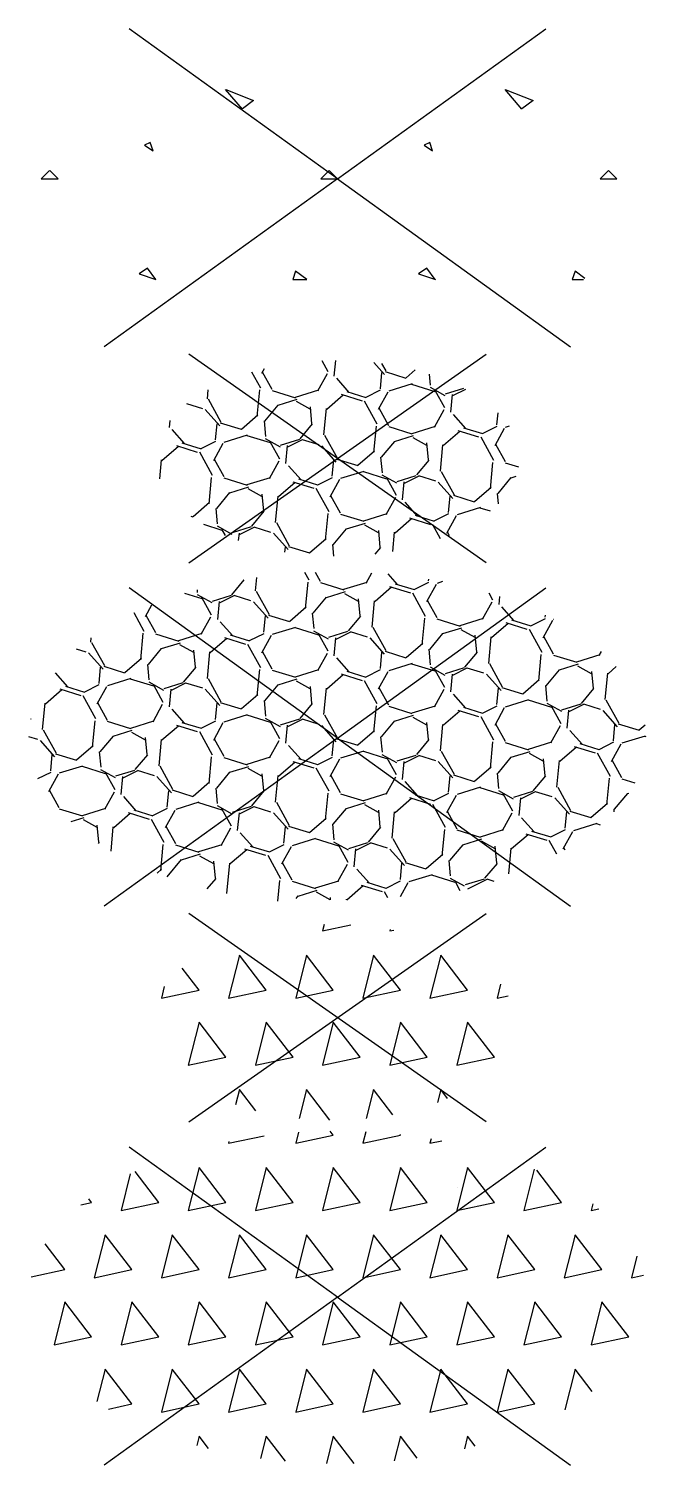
# Model space of a CAD drawing. Header units: metres. Extents: x -1099 to -1052, y 1073 to 2172.
# Drawn here: x -1065.82 to -1054.77, y 1665.29 to 1690.98 of the extents above; entities that cross this region are included whole.
import ezdxf
from ezdxf.enums import TextEntityAlignment as Align

# ---------------------------------------------------------------- set-up
doc = ezdxf.new("R2010")
doc.units = ezdxf.units.M
doc.styles.add('NLCS-ISO', font='NLCS-ISO.ttf')

# ---------------------------------------------------------------- blocks, each defined once
blk = doc.blocks.new('V-SVH-GRAVEL-SO')
for p, q in [((-1.949, 2.754), (-1.313, 2.89)), ((-0.698, 2.951), (-0.747, 2.754)), ((-0.747, 2.754), (-0.075, 2.898)), ((-0.075, 2.898), (-0.133, 2.974)), ((0.506, 2.962), (0.454, 2.754)), ((0.454, 2.754), (1.127, 2.898)), ((1.127, 2.898), (1.114, 2.914)), ((1.676, 2.835), (1.655, 2.754)), ((0, 0), (-3.728, 2.684)), ((-1.941, 2.785), (-1.949, 2.754)), ((0, 0), (3.728, 2.684)), ((1.655, 2.754), (1.87, 2.799)), ((-2.477, 2.321), (-2.669, 1.552)), ((-1.997, 1.696), (-2.477, 2.321)), ((-1.276, 2.321), (-1.468, 1.552)), ((-0.795, 1.696), (-1.276, 2.321)), ((-0.075, 2.321), (-0.267, 1.552)), ((0.406, 1.696), (-0.075, 2.321)), ((1.127, 2.321), (0.935, 1.552)), ((1.607, 1.696), (1.127, 2.321)), ((2.328, 2.321), (2.136, 1.552)), ((2.809, 1.696), (2.328, 2.321)), ((-3.707, 2.206), (-3.871, 1.552)), ((-3.198, 1.696), (-3.621, 2.247)), ((3.522, 2.292), (3.337, 1.552)), ((4.01, 1.696), (3.567, 2.272)), ((2.144, 1.971), (2.144, 1.971)), ((2.144, 1.971), (2.144, 1.971)), ((-4.591, 1.655), (-4.399, 1.696)), ((-4.399, 1.696), (-4.45, 1.763)), ((-3.871, 1.552), (-3.198, 1.696)), ((-2.669, 1.552), (-1.997, 1.696)), ((-1.468, 1.552), (-0.795, 1.696)), ((-0.267, 1.552), (0.406, 1.696)), ((0.935, 1.552), (1.607, 1.696)), ((2.136, 1.552), (2.809, 1.696)), ((3.337, 1.552), (4.01, 1.696)), ((4.569, 1.673), (4.538, 1.552)), ((4.538, 1.552), (4.679, 1.582)), ((-4.159, 1.12), (-4.351, 0.351)), ((-3.678, 0.495), (-4.159, 1.12)), ((-2.958, 1.12), (-3.15, 0.351)), ((-2.477, 0.495), (-2.958, 1.12)), ((-1.756, 1.12), (-1.949, 0.351)), ((-1.276, 0.495), (-1.756, 1.12)), ((-0.555, 1.12), (-0.747, 0.351)), ((-0.075, 0.495), (-0.555, 1.12)), ((0.646, 1.12), (0.454, 0.351)), ((1.127, 0.495), (0.646, 1.12)), ((1.847, 1.12), (1.655, 0.351)), ((2.328, 0.495), (1.847, 1.12)), ((3.049, 1.12), (2.857, 0.351)), ((3.529, 0.495), (3.049, 1.12)), ((4.25, 1.12), (4.058, 0.351)), ((4.731, 0.495), (4.25, 1.12)), ((-4.88, 0.495), (-5.233, 0.954)), ((5.355, 0.733), (5.259, 0.351)), ((-5.483, 0.366), (-4.88, 0.495)), ((-4.351, 0.351), (-3.678, 0.495)), ((-3.15, 0.351), (-2.477, 0.495)), ((-1.949, 0.351), (-1.276, 0.495)), ((-0.747, 0.351), (-0.075, 0.495)), ((0.454, 0.351), (1.127, 0.495)), ((1.655, 0.351), (2.328, 0.495)), ((2.857, 0.351), (3.529, 0.495)), ((4.058, 0.351), (4.731, 0.495)), ((5.259, 0.351), (5.475, 0.397)), ((0, 0), (-4.172, -3.003)), ((-4.88, -0.081), (-5.072, -0.85)), ((-4.399, -0.706), (-4.88, -0.081)), ((-3.678, -0.081), (-3.871, -0.85)), ((-3.198, -0.706), (-3.678, -0.081)), ((-2.477, -0.081), (-2.669, -0.85)), ((-1.997, -0.706), (-2.477, -0.081)), ((-1.276, -0.081), (-1.468, -0.85)), ((-0.795, -0.706), (-1.276, -0.081)), ((-0.075, -0.081), (-0.267, -0.85)), ((0.406, -0.706), (-0.075, -0.081)), ((0, 0), (4.172, -3.003)), ((1.127, -0.081), (0.935, -0.85)), ((1.607, -0.706), (1.127, -0.081)), ((2.328, -0.081), (2.136, -0.85)), ((2.809, -0.706), (2.328, -0.081)), ((3.529, -0.081), (3.337, -0.85)), ((4.01, -0.706), (3.529, -0.081)), ((4.731, -0.081), (4.538, -0.85)), ((5.211, -0.706), (4.731, -0.081)), ((-5.072, -0.85), (-4.399, -0.706)), ((-3.871, -0.85), (-3.198, -0.706)), ((-2.669, -0.85), (-1.997, -0.706)), ((-1.468, -0.85), (-0.795, -0.706)), ((-0.267, -0.85), (0.406, -0.706)), ((0.935, -0.85), (1.607, -0.706)), ((2.136, -0.85), (2.809, -0.706)), ((3.337, -0.85), (4.01, -0.706)), ((4.538, -0.85), (5.211, -0.706)), ((-4.159, -1.283), (-4.305, -1.865)), ((-3.678, -1.907), (-4.159, -1.283)), ((-2.958, -1.283), (-3.15, -2.052)), ((-2.477, -1.907), (-2.958, -1.283)), ((-1.756, -1.283), (-1.949, -2.052)), ((-1.276, -1.907), (-1.756, -1.283)), ((-0.555, -1.283), (-0.747, -2.052)), ((-0.075, -1.907), (-0.555, -1.283)), ((0.646, -1.283), (0.454, -2.052)), ((1.127, -1.907), (0.646, -1.283)), ((1.847, -1.283), (1.655, -2.052)), ((2.328, -1.907), (1.847, -1.283)), ((3.049, -1.283), (2.857, -2.052)), ((3.529, -1.907), (3.049, -1.283)), ((4.25, -1.283), (4.067, -2.013)), ((4.557, -1.682), (4.25, -1.283)), ((-4.096, -1.997), (-3.678, -1.907)), ((-3.15, -2.052), (-2.477, -1.907)), ((-1.949, -2.052), (-1.276, -1.907)), ((-0.747, -2.052), (-0.075, -1.907)), ((0.454, -2.052), (1.127, -1.907)), ((1.655, -2.052), (2.328, -1.907)), ((2.857, -2.052), (3.529, -1.907)), ((-2.477, -2.484), (-2.518, -2.648)), ((-2.309, -2.703), (-2.477, -2.484)), ((-1.276, -2.484), (-1.375, -2.881)), ((-0.931, -2.932), (-1.276, -2.484)), ((-0.075, -2.484), (-0.197, -2.973)), ((0.3, -2.971), (-0.075, -2.484)), ((1.127, -2.484), (1.017, -2.924)), ((1.427, -2.874), (1.127, -2.484)), ((2.328, -2.484), (2.271, -2.712)), ((2.465, -2.662), (2.328, -2.484))]:
    blk.add_line(p, q)
at = {"style": 'NLCS-ISO', "flags": 1}
blk.add_attdef('FUNCTIE', text='', height=1.8, dxfattribs=at).set_placement((0, -3.975), align=Align.TOP_CENTER)
blk = doc.blocks.new('V-SVH-GRAVEL_KL-SO')
for p, q in [((-2.662, -1.864), (2.662, 1.864)), ((2.662, -1.864), (-2.662, 1.864)), ((-0.238, 1.666), (-0.267, 1.552)), ((-0.267, 1.552), (0.238, 1.66)), ((0.942, 1.58), (0.935, 1.552)), ((0.935, 1.552), (1.009, 1.568)), ((-1.756, 1.12), (-1.949, 0.351)), ((-1.276, 0.495), (-1.756, 1.12)), ((-0.555, 1.12), (-0.747, 0.351)), ((-0.075, 0.495), (-0.555, 1.12)), ((0.646, 1.12), (0.454, 0.351)), ((1.127, 0.495), (0.646, 1.12)), ((1.847, 1.12), (1.655, 0.351)), ((2.328, 0.495), (1.847, 1.12)), ((-2.477, 0.495), (-2.78, 0.888)), ((-3.098, 0.56), (-3.15, 0.351)), ((2.919, 0.6), (2.857, 0.351)), ((-3.15, 0.351), (-2.477, 0.495)), ((-1.949, 0.351), (-1.276, 0.495)), ((-0.747, 0.351), (-0.075, 0.495)), ((0.454, 0.351), (1.127, 0.495)), ((1.655, 0.351), (2.328, 0.495)), ((2.857, 0.351), (3.053, 0.393)), ((-2.477, -0.081), (-2.669, -0.85)), ((-1.997, -0.706), (-2.477, -0.081)), ((-1.276, -0.081), (-1.468, -0.85)), ((-0.795, -0.706), (-1.276, -0.081)), ((-0.075, -0.081), (-0.267, -0.85)), ((0.406, -0.706), (-0.075, -0.081)), ((1.127, -0.081), (0.935, -0.85)), ((1.607, -0.706), (1.127, -0.081)), ((2.328, -0.081), (2.136, -0.85)), ((2.809, -0.706), (2.328, -0.081)), ((-2.669, -0.85), (-1.997, -0.706)), ((-1.468, -0.85), (-0.795, -0.706)), ((-0.267, -0.85), (0.406, -0.706)), ((0.935, -0.85), (1.607, -0.706)), ((2.136, -0.85), (2.809, -0.706)), ((-1.756, -1.283), (-1.825, -1.556)), ((-1.463, -1.664), (-1.756, -1.283)), ((-0.555, -1.283), (-0.684, -1.8)), ((-0.134, -1.831), (-0.555, -1.283)), ((0.646, -1.283), (0.516, -1.802)), ((0.993, -1.734), (0.646, -1.283)), ((1.847, -1.283), (1.79, -1.514)), ((1.97, -1.442), (1.847, -1.283))]:
    blk.add_line(p, q)
at = {"style": 'NLCS-ISO'}
blk.add_attdef('KLEUR', text='', height=1.8, dxfattribs=at).set_placement((4.175, -0.081), align=Align.MIDDLE_LEFT)
at = {"style": 'NLCS-ISO', "flags": 1}
blk.add_attdef('FUNCTIE', text='', height=1.8, dxfattribs=at).set_placement((-0.075, -2.831), align=Align.TOP_CENTER)
blk = doc.blocks.new('V-SVH-GRIND-SO')
for p, q in [((-1.889, 2.564), (-1.667, 2.831)), ((-1.677, 2.833), (-1.677, 2.835)), ((-1.464, 2.631), (-1.442, 2.872)), ((-0.509, 2.823), (-0.583, 2.958)), ((-0.4, 2.967), (-0.309, 2.803)), ((0.512, 2.772), (0.614, 2.957)), ((1.076, 2.746), (0.908, 2.935)), ((1.631, 2.811), (1.634, 2.842)), ((0, 0), (-3.728, 2.684)), ((-2.421, 2.489), (-2.732, 2.586)), ((-2.503, 2.606), (-2.507, 2.651)), ((-1.452, 2.628), (-1.221, 2.212)), ((-0.57, 2.317), (-0.525, 2.79)), ((-0.305, 2.78), (0.111, 2.651)), ((0.136, 2.616), (-0.205, 2.51)), ((0, 0), (3.728, 2.684)), ((0.113, 2.66), (0.53, 2.79)), ((0.376, 2.445), (0.131, 2.581)), ((0.672, 2.446), (0.968, 2.702)), ((1.31, 2.589), (0.936, 2.706)), ((1.031, 2.761), (1.372, 2.655)), ((1.576, 2.175), (1.348, 2.59)), ((1.375, 2.658), (1.636, 2.789)), ((1.764, 2.749), (1.591, 2.437)), ((1.88, 2.798), (1.781, 2.767)), ((2.782, 2.468), (2.714, 2.591)), ((-3.329, 2.374), (-3.443, 2.169)), ((-2.243, 2.416), (-2.506, 2.562)), ((-2.252, 2.2), (-2.424, 2.512)), ((-2.238, 2.45), (-1.897, 2.556)), ((-2.143, 2.12), (-2.113, 2.44)), ((-2.109, 2.418), (-1.847, 2.549)), ((-1.549, 2.454), (-1.85, 2.547)), ((-1.243, 2.146), (-1.504, 2.438)), ((-0.855, 2.089), (-0.559, 2.346)), ((-0.434, 2.233), (-0.197, 2.517)), ((0.408, 2.185), (0.379, 2.488)), ((0.621, 1.984), (0.665, 2.456)), ((1.603, 2.468), (1.776, 2.155)), ((2.597, 2.124), (2.77, 2.437)), ((2.89, 2.389), (2.904, 2.531)), ((3.161, 2.098), (2.938, 2.349)), ((-3.458, 1.907), (-3.64, 2.238)), ((-3.43, 2.2), (-3.258, 1.887)), ((-2.437, 1.856), (-2.264, 2.168)), ((-1.873, 1.83), (-2.096, 2.08)), ((-1.317, 1.894), (-1.29, 2.186)), ((-1.232, 2.2), (-0.86, 2.085)), ((-0.418, 1.958), (-0.444, 2.234)), ((0.196, 1.916), (0.418, 2.183)), ((1.515, 1.669), (1.56, 2.142)), ((1.78, 2.133), (2.197, 2.003)), ((2.198, 2.012), (2.615, 2.142)), ((3.395, 1.942), (3.021, 2.058)), ((3.116, 2.113), (3.457, 2.007)), ((3.46, 2.01), (3.721, 2.141)), ((3.849, 2.102), (3.676, 1.789)), ((3.716, 2.163), (3.72, 2.2)), ((3.874, 2.121), (3.866, 2.119)), ((-3.519, 1.401), (-3.474, 1.874)), ((-3.254, 1.864), (-2.837, 1.735)), ((-2.836, 1.744), (-2.419, 1.874)), ((-1.918, 1.845), (-1.577, 1.739)), ((-1.574, 1.742), (-1.313, 1.873)), ((-1.185, 1.833), (-1.358, 1.521)), ((-0.751, 1.98), (-1.168, 1.851)), ((-0.336, 1.842), (-0.752, 1.971)), ((-0.158, 1.768), (-0.421, 1.914)), ((-0.167, 1.552), (-0.339, 1.864)), ((-0.153, 1.803), (0.188, 1.909)), ((-0.023, 1.77), (0.238, 1.902)), ((0.536, 1.806), (0.235, 1.899)), ((0.634, 1.981), (0.864, 1.564)), ((1.651, 1.585), (1.888, 1.87)), ((2.221, 1.968), (1.88, 1.862)), ((2.461, 1.797), (2.216, 1.933)), ((2.493, 1.537), (2.464, 1.841)), ((2.706, 1.336), (2.751, 1.808)), ((2.757, 1.798), (3.053, 2.054)), ((3.661, 1.528), (3.433, 1.942)), ((3.689, 1.82), (3.861, 1.508)), ((-4.498, 1.538), (-4.669, 1.591)), ((-4.413, 1.715), (-4.406, 1.795)), ((-4.4, 1.712), (-4.17, 1.296)), ((-3.383, 1.317), (-3.146, 1.601)), ((-2.813, 1.7), (-3.154, 1.594)), ((-2.573, 1.529), (-2.818, 1.665)), ((-2.541, 1.269), (-2.57, 1.572)), ((-2.276, 1.53), (-1.981, 1.786)), ((-1.639, 1.673), (-2.013, 1.79)), ((-1.372, 1.259), (-1.601, 1.674)), ((-1.345, 1.552), (-1.173, 1.239)), ((-0.058, 1.472), (-0.028, 1.793)), ((0.842, 1.499), (0.582, 1.791)), ((0.853, 1.553), (1.225, 1.437)), ((1.23, 1.442), (1.526, 1.698)), ((1.667, 1.31), (1.641, 1.587)), ((4.682, 1.476), (4.721, 1.546)), ((-4.192, 1.23), (-4.453, 1.522)), ((-4.181, 1.284), (-3.809, 1.169)), ((-3.804, 1.173), (-3.508, 1.429)), ((-3.367, 1.042), (-3.393, 1.318)), ((-2.328, 1.068), (-2.283, 1.54)), ((-0.352, 1.208), (-0.179, 1.521)), ((0.212, 1.182), (-0.011, 1.433)), ((0.768, 1.247), (0.795, 1.538)), ((1.334, 1.333), (0.918, 1.203)), ((1.75, 1.194), (1.333, 1.323)), ((2.281, 1.269), (2.503, 1.536)), ((2.719, 1.333), (2.949, 0.916)), ((3.6, 1.021), (3.645, 1.494)), ((3.865, 1.485), (4.282, 1.355)), ((4.306, 1.32), (3.965, 1.214)), ((4.283, 1.365), (4.7, 1.494)), ((4.546, 1.149), (4.301, 1.286)), ((-4.822, 0.914), (-5.045, 1.164)), ((-4.266, 0.978), (-4.239, 1.27)), ((-3.7, 1.064), (-4.116, 0.935)), ((-3.284, 0.926), (-3.701, 1.055)), ((-2.753, 1), (-2.531, 1.267)), ((-2.315, 1.064), (-2.085, 0.648)), ((-1.434, 0.753), (-1.389, 1.226)), ((-1.169, 1.217), (-0.752, 1.087)), ((-0.728, 1.052), (-1.069, 0.946)), ((-0.751, 1.096), (-0.334, 1.226)), ((-0.191, 0.882), (0.104, 1.138)), ((0.446, 1.026), (0.072, 1.142)), ((0.167, 1.197), (0.508, 1.091)), ((0.511, 1.094), (0.772, 1.225)), ((0.9, 1.186), (0.728, 0.873)), ((1.927, 1.12), (1.664, 1.266)), ((1.918, 0.904), (1.746, 1.217)), ((1.932, 1.155), (2.273, 1.261)), ((2.027, 0.825), (2.057, 1.145)), ((2.062, 1.123), (2.323, 1.254)), ((2.621, 1.158), (2.32, 1.252)), ((2.927, 0.851), (2.667, 1.143)), ((3.315, 0.794), (3.611, 1.05)), ((3.736, 0.937), (3.973, 1.222)), ((4.578, 0.889), (4.549, 1.193)), ((4.791, 0.688), (4.836, 1.16)), ((4.843, 1.151), (4.989, 1.278)), ((-5.225, 0.614), (-4.93, 0.869)), ((-4.588, 0.757), (-4.962, 0.873)), ((-4.867, 0.929), (-4.526, 0.823)), ((-4.523, 0.825), (-4.262, 0.957)), ((-4.134, 0.917), (-4.306, 0.605)), ((-3.107, 0.852), (-3.37, 0.998)), ((-3.116, 0.636), (-3.288, 0.948)), ((-3.102, 0.887), (-2.761, 0.993)), ((-3.007, 0.556), (-2.977, 0.876)), ((-2.972, 0.854), (-2.711, 0.986)), ((-2.412, 0.89), (-2.713, 0.983)), ((-2.107, 0.583), (-2.367, 0.875)), ((-1.719, 0.526), (-1.423, 0.782)), ((-1.298, 0.669), (-1.061, 0.954)), ((-0.487, 0.881), (-0.733, 1.017)), ((-0.456, 0.621), (-0.484, 0.925)), ((-0.243, 0.42), (-0.198, 0.892)), ((0.713, 0.612), (0.484, 1.026)), ((0.74, 0.904), (0.912, 0.592)), ((1.734, 0.56), (1.906, 0.873)), ((2.298, 0.534), (2.074, 0.785)), ((2.853, 0.599), (2.88, 0.891)), ((2.938, 0.905), (3.31, 0.789)), ((3.752, 0.662), (3.726, 0.939)), ((4.366, 0.621), (4.588, 0.888)), ((-5.277, 0.151), (-5.232, 0.624)), ((-4.321, 0.343), (-4.55, 0.758)), ((-4.294, 0.636), (-4.122, 0.323)), ((-3.3, 0.292), (-3.128, 0.605)), ((-2.737, 0.266), (-2.96, 0.517)), ((-2.181, 0.331), (-2.154, 0.622)), ((-2.096, 0.637), (-1.724, 0.521)), ((-1.282, 0.394), (-1.308, 0.671)), ((-0.668, 0.353), (-0.446, 0.62)), ((0.652, 0.105), (0.696, 0.578)), ((0.916, 0.569), (1.333, 0.439)), ((1.334, 0.449), (1.751, 0.578)), ((2.252, 0.55), (2.593, 0.444)), ((2.596, 0.446), (2.857, 0.577)), ((2.985, 0.538), (2.813, 0.225)), ((3.419, 0.685), (3.003, 0.555)), ((3.835, 0.546), (3.418, 0.676)), ((4.012, 0.473), (3.749, 0.619)), ((4.003, 0.256), (3.831, 0.569)), ((4.017, 0.507), (4.358, 0.613)), ((4.147, 0.475), (4.408, 0.606)), ((4.707, 0.51), (4.406, 0.604)), ((4.804, 0.685), (5.034, 0.268)), ((-5.489, 0.34), (-5.48, 0.351)), ((-4.382, -0.163), (-4.337, 0.31)), ((-4.118, 0.301), (-3.701, 0.171)), ((-3.7, 0.18), (-3.283, 0.31)), ((-2.782, 0.281), (-2.441, 0.175)), ((-2.438, 0.178), (-2.177, 0.309)), ((-2.049, 0.27), (-2.221, -0.043)), ((-1.614, 0.416), (-2.031, 0.287)), ((-1.199, 0.278), (-1.616, 0.407)), ((-1.022, 0.204), (-1.285, 0.35)), ((-1.03, -0.012), (-1.203, 0.3)), ((-1.017, 0.239), (-0.676, 0.345)), ((-0.887, 0.207), (-0.626, 0.338)), ((-0.327, 0.242), (-0.628, 0.336)), ((-0.23, 0.417), (0, 0)), ((0.787, 0.021), (1.024, 0.306)), ((1.357, 0.404), (1.016, 0.298)), ((1.598, 0.233), (1.352, 0.37)), ((1.629, -0.027), (1.601, 0.277)), ((1.894, 0.235), (2.189, 0.49)), ((2.531, 0.378), (2.157, 0.494)), ((2.798, -0.036), (2.569, 0.378)), ((4.112, 0.177), (4.142, 0.497)), ((5.013, 0.203), (4.752, 0.495)), ((5.023, 0.257), (5.395, 0.142)), ((-5.361, -0.026), (-5.525, 0.025)), ((-5.264, 0.148), (-5.034, -0.268)), ((-4.247, -0.247), (-4.01, 0.037)), ((0, 0), (-4.172, -3.003)), ((-3.677, 0.136), (-4.018, 0.03)), ((-3.436, -0.035), (-3.682, 0.101)), ((-3.404, -0.295), (-3.433, 0.009)), ((-3.14, -0.034), (-2.845, 0.222)), ((-2.503, 0.109), (-2.877, 0.226)), ((-2.236, -0.304), (-2.465, 0.11)), ((-0.922, -0.091), (-0.892, 0.229)), ((-0.022, -0.065), (-0.282, 0.227)), ((0.366, -0.122), (0.662, 0.134)), ((0.804, -0.254), (0.777, 0.023)), ((1.842, -0.228), (1.887, 0.244)), ((2.825, 0.256), (2.998, -0.056)), ((3.819, -0.087), (3.991, 0.225)), ((4.383, -0.113), (4.159, 0.137)), ((4.938, -0.049), (4.965, 0.243)), ((5.505, 0.037), (5.088, -0.092)), ((5.4, 0.146), (5.507, 0.239)), ((5.525, 0.021), (5.503, 0.028)), ((-5.056, -0.333), (-5.316, -0.041)), ((-4.668, -0.39), (-4.372, -0.134)), ((-4.23, -0.522), (-4.257, -0.246)), ((-3.192, -0.496), (-3.147, -0.024)), ((-2.209, -0.012), (-2.036, -0.325)), ((-1.215, -0.356), (-1.043, -0.043)), ((-0.651, -0.382), (-0.875, -0.131)), ((-0.096, -0.317), (-0.068, -0.025)), ((-0.01, -0.011), (0.362, -0.127)), ((0, 0), (4.172, -3.003)), ((0.471, -0.231), (0.054, -0.361)), ((0.886, -0.37), (0.469, -0.24)), ((1.417, -0.295), (1.639, -0.028)), ((1.855, -0.231), (2.085, -0.648)), ((2.737, -0.543), (2.781, -0.07)), ((3.001, -0.079), (3.418, -0.208)), ((3.442, -0.244), (3.101, -0.35)), ((3.419, -0.199), (3.836, -0.07)), ((3.979, -0.413), (4.274, -0.158)), ((4.616, -0.27), (4.242, -0.154)), ((4.337, -0.098), (4.678, -0.204)), ((4.681, -0.202), (4.942, -0.07)), ((5.07, -0.11), (4.898, -0.422)), ((-5.13, -0.586), (-5.102, -0.294)), ((-5.044, -0.279), (-4.672, -0.395)), ((-4.563, -0.5), (-4.98, -0.629)), ((-4.148, -0.638), (-4.565, -0.509)), ((-3.617, -0.564), (-3.395, -0.297)), ((-3.179, -0.499), (-2.949, -0.916)), ((-2.297, -0.811), (-2.252, -0.338)), ((-2.033, -0.347), (-1.616, -0.477)), ((-1.591, -0.512), (-1.932, -0.618)), ((-1.614, -0.467), (-1.198, -0.338)), ((-1.055, -0.681), (-0.76, -0.426)), ((-0.418, -0.538), (-0.792, -0.422)), ((-0.696, -0.366), (-0.356, -0.472)), ((-0.353, -0.47), (-0.092, -0.339)), ((0.036, -0.378), (-0.136, -0.691)), ((1.063, -0.443), (0.801, -0.297)), ((1.055, -0.66), (0.882, -0.347)), ((1.069, -0.409), (1.409, -0.303)), ((1.163, -0.739), (1.193, -0.419)), ((1.198, -0.441), (1.46, -0.31)), ((1.758, -0.406), (1.457, -0.312)), ((2.064, -0.713), (1.803, -0.421)), ((2.873, -0.626), (3.109, -0.342)), ((3.683, -0.415), (3.437, -0.278)), ((3.715, -0.674), (3.686, -0.371)), ((3.927, -0.876), (3.972, -0.403)), ((4.883, -0.684), (4.654, -0.27)), ((4.91, -0.391), (5.083, -0.704)), ((-5.359, -0.724), (-5.125, -0.607)), ((-4.997, -0.646), (-5.17, -0.959)), ((-3.971, -0.712), (-4.233, -0.566)), ((-3.979, -0.928), (-4.152, -0.616)), ((-3.965, -0.677), (-3.624, -0.571)), ((-3.871, -1.008), (-3.84, -0.687)), ((-3.836, -0.71), (-3.574, -0.578)), ((-3.276, -0.674), (-3.577, -0.581)), ((-2.97, -0.981), (-3.231, -0.689)), ((-2.161, -0.895), (-1.925, -0.61)), ((-1.351, -0.683), (-1.597, -0.546)), ((-1.319, -0.943), (-1.348, -0.639)), ((-1.107, -1.144), (-1.062, -0.672)), ((-0.151, -0.952), (-0.38, -0.538)), ((-0.124, -0.66), (0.049, -0.972)), ((0.87, -1.003), (1.042, -0.691)), ((1.989, -0.965), (2.017, -0.673)), ((2.075, -0.659), (2.447, -0.774)), ((2.451, -0.77), (2.747, -0.514)), ((2.889, -0.901), (2.862, -0.625)), ((3.502, -0.943), (3.725, -0.676)), ((4.822, -1.191), (4.867, -0.717)), ((5.086, -0.727), (5.322, -0.8)), ((-5.158, -0.928), (-4.985, -1.241)), ((-4.164, -1.272), (-3.991, -0.959)), ((-3.045, -1.233), (-3.017, -0.942)), ((-2.959, -0.927), (-2.587, -1.043)), ((-2.583, -1.038), (-2.287, -0.782)), ((-2.145, -1.17), (-2.171, -0.893)), ((-1.532, -1.211), (-1.309, -0.944)), ((-0.212, -1.459), (-0.167, -0.986)), ((0.052, -0.995), (0.469, -1.124)), ((0.471, -1.115), (0.887, -0.986)), ((1.434, -1.029), (1.21, -0.779)), ((1.389, -1.014), (1.73, -1.12)), ((1.732, -1.118), (1.994, -0.987)), ((2.122, -1.026), (1.949, -1.339)), ((2.556, -0.879), (2.139, -1.009)), ((2.971, -1.018), (2.554, -0.888)), ((3.148, -1.091), (2.886, -0.945)), ((3.14, -1.307), (2.967, -0.995)), ((3.154, -1.057), (3.495, -0.951)), ((3.283, -1.089), (3.545, -0.958)), ((3.843, -1.053), (3.542, -0.96)), ((3.94, -0.879), (4.17, -1.296)), ((4.958, -1.274), (5.194, -0.989)), ((5.21, -0.99), (5.187, -0.997)), ((-4.981, -1.263), (-4.565, -1.393)), ((-4.563, -1.384), (-4.147, -1.254)), ((-3.6, -1.298), (-3.824, -1.047)), ((-3.645, -1.283), (-3.304, -1.388)), ((-3.302, -1.386), (-3.04, -1.255)), ((-2.478, -1.147), (-2.895, -1.277)), ((-2.063, -1.286), (-2.48, -1.157)), ((-1.885, -1.359), (-2.148, -1.213)), ((-1.894, -1.576), (-2.067, -1.263)), ((-1.88, -1.325), (-1.539, -1.219)), ((-1.751, -1.357), (-1.489, -1.226)), ((-1.191, -1.322), (-1.492, -1.228)), ((-1.094, -1.147), (-0.864, -1.564)), ((-0.076, -1.542), (0.16, -1.258)), ((0.494, -1.16), (0.153, -1.266)), ((0.734, -1.331), (0.488, -1.194)), ((1.03, -1.329), (1.326, -1.074)), ((1.668, -1.186), (1.293, -1.07)), ((1.934, -1.6), (1.705, -1.186)), ((3.248, -1.387), (3.279, -1.067)), ((4.149, -1.361), (3.888, -1.069)), ((4.536, -1.418), (4.832, -1.162)), ((4.952, -1.319), (4.948, -1.273)), ((-4.54, -1.428), (-4.771, -1.5)), ((-4.3, -1.599), (-4.545, -1.462)), ((-4.004, -1.598), (-3.708, -1.342)), ((-3.366, -1.454), (-3.74, -1.338)), ((-3.1, -1.868), (-3.329, -1.454)), ((-2.912, -1.294), (-3.085, -1.607)), ((-1.786, -1.655), (-1.755, -1.335)), ((-0.885, -1.629), (-1.146, -1.337)), ((-0.498, -1.686), (-0.202, -1.43)), ((-0.06, -1.817), (-0.086, -1.541)), ((0.766, -1.591), (0.737, -1.287)), ((0.978, -1.792), (1.023, -1.32)), ((1.961, -1.307), (2.134, -1.62)), ((2.955, -1.651), (3.128, -1.339)), ((3.519, -1.677), (3.295, -1.427)), ((4.074, -1.613), (4.102, -1.321)), ((4.16, -1.307), (4.532, -1.422)), ((4.641, -1.527), (4.224, -1.656)), ((4.708, -1.557), (4.639, -1.536)), ((-4.268, -1.859), (-4.297, -1.555)), ((-4.052, -2.023), (-4.011, -1.588)), ((-3.073, -1.576), (-2.9, -1.888)), ((-2.079, -1.919), (-1.906, -1.607)), ((-1.515, -1.946), (-1.739, -1.695)), ((-0.96, -1.881), (-0.932, -1.589)), ((-0.874, -1.575), (-0.502, -1.69)), ((-0.393, -1.795), (-0.81, -1.925)), ((0.554, -1.859), (0.776, -1.592)), ((0.991, -1.795), (1.221, -2.212)), ((1.873, -2.107), (1.918, -1.633)), ((2.138, -1.643), (2.554, -1.772)), ((2.556, -1.763), (2.973, -1.634)), ((3.115, -1.977), (3.411, -1.722)), ((3.753, -1.834), (3.378, -1.718)), ((3.474, -1.662), (3.815, -1.768)), ((3.817, -1.766), (4.079, -1.634)), ((4.207, -1.674), (4.034, -1.986)), ((-4.277, -1.883), (-4.258, -1.86)), ((-3.161, -2.375), (-3.116, -1.901)), ((-2.896, -1.911), (-2.48, -2.04)), ((-2.478, -2.031), (-2.061, -1.902)), ((-1.919, -2.245), (-1.623, -1.99)), ((-1.281, -2.102), (-1.655, -1.986)), ((-1.56, -1.93), (-1.219, -2.036)), ((-1.216, -2.034), (-0.955, -1.903)), ((-0.827, -1.942), (-1, -2.255)), ((0.022, -1.934), (-0.394, -1.804)), ((0.2, -2.007), (-0.063, -1.861)), ((0.191, -2.224), (0.018, -1.911)), ((0.205, -1.973), (0.546, -1.867)), ((0.299, -2.303), (0.33, -1.983)), ((0.334, -2.005), (0.596, -1.874)), ((0.894, -1.97), (0.593, -1.876)), ((1.2, -2.277), (0.939, -1.985)), ((2.009, -2.19), (2.246, -1.906)), ((2.579, -1.808), (2.238, -1.914)), ((2.819, -1.978), (2.574, -1.842)), ((2.851, -2.238), (2.822, -1.935)), ((3.065, -2.427), (3.108, -1.967)), ((3.923, -2.073), (3.79, -1.834)), ((4.046, -1.955), (4.069, -1.997)), ((-3.045, -2.482), (-2.788, -2.174)), ((-2.455, -2.076), (-2.796, -2.182)), ((-2.215, -2.247), (-2.46, -2.11)), ((-2.183, -2.507), (-2.212, -2.203)), ((-1.977, -2.778), (-1.926, -2.236)), ((-1.015, -2.516), (-1.243, -2.102)), ((-0.988, -2.224), (-0.815, -2.536)), ((0.006, -2.567), (0.179, -2.255)), ((1.125, -2.529), (1.153, -2.237)), ((1.211, -2.223), (1.583, -2.338)), ((1.587, -2.334), (1.884, -2.078)), ((2.025, -2.465), (1.999, -2.189)), ((2.639, -2.507), (2.861, -2.24)), ((-3.229, -2.414), (-3.15, -2.346)), ((-2.331, -2.697), (-2.173, -2.508)), ((-1.066, -2.919), (-1.031, -2.549)), ((-0.811, -2.559), (-0.394, -2.688)), ((-0.393, -2.679), (0.024, -2.55)), ((0.57, -2.593), (0.346, -2.343)), ((0.869, -2.682), (1.13, -2.55)), ((1.692, -2.443), (1.275, -2.572)), ((2.107, -2.582), (1.691, -2.452)), ((2.273, -2.648), (2.022, -2.509)), ((2.198, -2.73), (2.103, -2.559)), ((2.29, -2.621), (2.631, -2.515)), ((2.331, -2.697), (2.681, -2.521)), ((2.805, -2.563), (2.678, -2.524)), ((-0.741, -2.868), (-0.703, -2.822)), ((-0.37, -2.724), (-0.711, -2.83)), ((-0.131, -2.893), (-0.375, -2.758)), ((0.166, -2.893), (0.462, -2.638)), ((0.804, -2.75), (0.43, -2.634)), ((0.525, -2.578), (0.866, -2.684)), ((0.902, -2.858), (0.842, -2.75)), ((1.258, -2.59), (1.121, -2.837)), ((-0.123, -2.894), (-0.127, -2.851)), ((0.159, -2.894), (0.16, -2.883))]:
    blk.add_line(p, q)
at = {"style": 'NLCS-ISO', "flags": 1}
blk.add_attdef('FUNCTIE', text='', height=1.8, dxfattribs=at).set_placement((0, -3.975), align=Align.TOP_CENTER)
blk = doc.blocks.new('V-SVH-GRIND_KL-SO')
for p, q in [((-2.662, -1.864), (2.662, 1.864)), ((2.662, -1.864), (-2.662, 1.864)), ((-1.372, 1.259), (-1.53, 1.544)), ((-1.314, 1.6), (-1.358, 1.521)), ((-1.345, 1.552), (-1.173, 1.239)), ((-0.167, 1.552), (-0.273, 1.743)), ((-0.058, 1.472), (-0.032, 1.75)), ((0.842, 1.499), (0.65, 1.714)), ((0.79, 1.698), (0.864, 1.564)), ((0.853, 1.553), (1.225, 1.437)), ((1.23, 1.442), (1.391, 1.582)), ((-0.352, 1.208), (-0.179, 1.521)), ((0.212, 1.182), (-0.011, 1.433)), ((0.768, 1.247), (0.795, 1.538)), ((1.334, 1.333), (0.918, 1.203)), ((1.75, 1.194), (1.333, 1.323)), ((1.667, 1.31), (1.649, 1.508)), ((-2.328, 1.068), (-2.313, 1.229)), ((-2.315, 1.064), (-2.085, 0.648)), ((-1.434, 0.753), (-1.389, 1.226)), ((-1.169, 1.217), (-0.752, 1.087)), ((-0.728, 1.052), (-1.069, 0.946)), ((-0.751, 1.096), (-0.334, 1.226)), ((-0.191, 0.882), (0.104, 1.138)), ((0.446, 1.026), (0.072, 1.142)), ((0.167, 1.197), (0.508, 1.091)), ((0.511, 1.094), (0.772, 1.225)), ((0.9, 1.186), (0.728, 0.873)), ((1.927, 1.12), (1.664, 1.266)), ((1.918, 0.904), (1.746, 1.217)), ((1.932, 1.155), (2.26, 1.257)), ((2.027, 0.825), (2.057, 1.145)), ((2.062, 1.123), (2.294, 1.239)), ((-2.412, 0.89), (-2.695, 0.978)), ((-2.107, 0.583), (-2.367, 0.875)), ((-1.719, 0.526), (-1.423, 0.782)), ((-1.298, 0.669), (-1.061, 0.954)), ((-0.487, 0.881), (-0.733, 1.017)), ((-0.456, 0.621), (-0.484, 0.925)), ((-0.243, 0.42), (-0.198, 0.892)), ((0.713, 0.612), (0.484, 1.026)), ((0.74, 0.904), (0.912, 0.592)), ((1.734, 0.56), (1.906, 0.873)), ((2.298, 0.534), (2.074, 0.785)), ((2.853, 0.599), (2.873, 0.817)), ((-3.007, 0.556), (-2.996, 0.678)), ((-2.737, 0.266), (-2.96, 0.517)), ((-2.181, 0.331), (-2.154, 0.622)), ((-2.096, 0.637), (-1.724, 0.521)), ((-1.282, 0.394), (-1.308, 0.671)), ((-0.668, 0.353), (-0.446, 0.62)), ((0.652, 0.105), (0.696, 0.578)), ((0.916, 0.569), (1.333, 0.439)), ((1.334, 0.449), (1.751, 0.578)), ((2.252, 0.55), (2.593, 0.444)), ((2.596, 0.446), (2.857, 0.577)), ((2.985, 0.538), (2.813, 0.225)), ((3.069, 0.576), (3.003, 0.555)), ((-2.782, 0.281), (-2.441, 0.175)), ((-2.438, 0.178), (-2.177, 0.309)), ((-2.049, 0.27), (-2.221, -0.043)), ((-1.614, 0.416), (-2.031, 0.287)), ((-1.199, 0.278), (-1.616, 0.407)), ((-1.022, 0.204), (-1.285, 0.35)), ((-1.03, -0.012), (-1.203, 0.3)), ((-1.017, 0.239), (-0.676, 0.345)), ((-0.887, 0.207), (-0.626, 0.338)), ((-0.327, 0.242), (-0.628, 0.336)), ((-0.23, 0.417), (0, 0)), ((0.787, 0.021), (1.024, 0.306)), ((1.357, 0.404), (1.016, 0.298)), ((1.598, 0.233), (1.352, 0.37)), ((1.629, -0.027), (1.601, 0.277)), ((1.894, 0.235), (2.189, 0.49)), ((2.531, 0.378), (2.157, 0.494)), ((2.798, -0.036), (2.569, 0.378)), ((-3.14, -0.034), (-2.845, 0.222)), ((-2.503, 0.109), (-2.877, 0.226)), ((-2.236, -0.304), (-2.465, 0.11)), ((-0.922, -0.091), (-0.892, 0.229)), ((-0.022, -0.065), (-0.282, 0.227)), ((0.366, -0.122), (0.662, 0.134)), ((0.804, -0.254), (0.777, 0.023)), ((1.842, -0.228), (1.887, 0.244)), ((2.825, 0.256), (2.998, -0.056)), ((-3.179, -0.362), (-3.147, -0.024)), ((-2.209, -0.012), (-2.036, -0.325)), ((-1.215, -0.356), (-1.043, -0.043)), ((-0.651, -0.382), (-0.875, -0.131)), ((-0.096, -0.317), (-0.068, -0.025)), ((-0.01, -0.011), (0.362, -0.127)), ((0.471, -0.231), (0.054, -0.361)), ((0.886, -0.37), (0.469, -0.24)), ((1.417, -0.295), (1.639, -0.028)), ((1.855, -0.231), (2.085, -0.648)), ((2.737, -0.543), (2.781, -0.07)), ((3.001, -0.079), (3.237, -0.152)), ((-2.297, -0.811), (-2.252, -0.338)), ((-2.033, -0.347), (-1.616, -0.477)), ((-1.591, -0.512), (-1.932, -0.618)), ((-1.614, -0.467), (-1.198, -0.338)), ((-1.055, -0.681), (-0.76, -0.426)), ((-0.418, -0.538), (-0.792, -0.422)), ((-0.696, -0.366), (-0.356, -0.472)), ((-0.353, -0.47), (-0.092, -0.339)), ((0.036, -0.378), (-0.136, -0.691)), ((1.063, -0.443), (0.801, -0.297)), ((1.055, -0.66), (0.882, -0.347)), ((1.069, -0.409), (1.409, -0.303)), ((1.163, -0.739), (1.193, -0.419)), ((1.198, -0.441), (1.46, -0.31)), ((1.758, -0.406), (1.457, -0.312)), ((2.064, -0.713), (1.803, -0.421)), ((2.873, -0.626), (3.109, -0.342)), ((3.194, -0.321), (3.101, -0.35)), ((-2.161, -0.895), (-1.925, -0.61)), ((-1.351, -0.683), (-1.597, -0.546)), ((-1.319, -0.943), (-1.348, -0.639)), ((-1.107, -1.144), (-1.062, -0.672)), ((-0.151, -0.952), (-0.38, -0.538)), ((-0.124, -0.66), (0.049, -0.972)), ((0.87, -1.003), (1.042, -0.691)), ((1.989, -0.965), (2.017, -0.673)), ((2.075, -0.659), (2.447, -0.774)), ((2.451, -0.77), (2.747, -0.514)), ((2.88, -0.81), (2.862, -0.625)), ((-2.583, -1.038), (-2.287, -0.782)), ((-2.145, -1.17), (-2.171, -0.893)), ((-1.532, -1.211), (-1.309, -0.944)), ((-0.212, -1.459), (-0.167, -0.986)), ((0.052, -0.995), (0.469, -1.124)), ((0.471, -1.115), (0.887, -0.986)), ((1.434, -1.029), (1.21, -0.779)), ((1.389, -1.014), (1.73, -1.12)), ((1.732, -1.118), (1.994, -0.987)), ((2.122, -1.026), (1.949, -1.339)), ((2.556, -0.879), (2.139, -1.009)), ((2.735, -0.944), (2.554, -0.888)), ((-2.626, -1.031), (-2.587, -1.043)), ((-2.063, -1.286), (-2.394, -1.183)), ((-1.885, -1.359), (-2.148, -1.213)), ((-2.004, -1.377), (-2.067, -1.263)), ((-1.88, -1.325), (-1.539, -1.219)), ((-1.751, -1.357), (-1.489, -1.226)), ((-1.191, -1.322), (-1.492, -1.228)), ((-1.094, -1.147), (-0.864, -1.564)), ((-0.076, -1.542), (0.16, -1.258)), ((0.494, -1.16), (0.153, -1.266)), ((0.734, -1.331), (0.488, -1.194)), ((1.03, -1.329), (1.326, -1.074)), ((1.668, -1.186), (1.293, -1.07)), ((1.846, -1.44), (1.705, -1.186)), ((-1.768, -1.468), (-1.755, -1.335)), ((-0.885, -1.629), (-1.146, -1.337)), ((-0.498, -1.686), (-0.202, -1.43)), ((-0.067, -1.749), (-0.086, -1.541)), ((0.766, -1.591), (0.737, -1.287)), ((0.99, -1.666), (1.023, -1.32)), ((1.961, -1.307), (2, -1.379)), ((-0.94, -1.675), (-0.932, -1.589)), ((-0.874, -1.575), (-0.502, -1.69)), ((0.677, -1.711), (0.776, -1.592))]:
    blk.add_line(p, q)
at = {"style": 'NLCS-ISO'}
blk.add_attdef('KLEUR', text='', height=1.8, dxfattribs=at).set_placement((4.25, 0), align=Align.MIDDLE_LEFT)
at = {"style": 'NLCS-ISO', "flags": 1}
blk.add_attdef('FUNCTIE', text='', height=1.8, dxfattribs=at).set_placement((0, -2.75), align=Align.TOP_CENTER)
blk = doc.blocks.new('V-SVH-HALFVERHARDING_02-SO')
for p, q in [((0, 0), (-3.728, 2.684)), ((0, 0), (3.728, 2.684)), ((-1.701, 1.248), (-2.001, 1.598)), ((-2, 1.599), (-1.5, 1.399)), ((3.299, 1.248), (2.999, 1.598)), ((3, 1.599), (3.5, 1.399)), ((-1.5, 1.4), (-1.7, 1.25)), ((3.5, 1.4), (3.3, 1.25)), ((-3.35, 0.651), (-3.45, 0.601)), ((-3.45, 0.6), (-3.3, 0.5)), ((-3.3, 0.501), (-3.35, 0.651)), ((1.65, 0.651), (1.55, 0.601)), ((1.55, 0.6), (1.7, 0.5)), ((1.7, 0.501), (1.65, 0.651)), ((-5.15, 0.15), (-5.3, 0)), ((-5.3, 0), (-5, 0)), ((-4.999, 0), (-5.149, 0.15)), ((0, 0), (-4.172, -3.003)), ((-0.15, 0.15), (-0.3, 0)), ((-0.3, 0), (0, 0)), ((0.001, 0), (-0.149, 0.15)), ((4.85, 0.15), (4.7, 0)), ((4.7, 0), (5, 0)), ((5.001, 0), (4.851, 0.15)), ((0, 0), (4.172, -3.003)), ((-3.4, -1.599), (-3.55, -1.699)), ((-3.549, -1.699), (-3.249, -1.799)), ((-3.25, -1.8), (-3.4, -1.6)), ((-0.75, -1.65), (-0.8, -1.8)), ((-0.55, -1.8), (-0.75, -1.65)), ((1.6, -1.599), (1.45, -1.699)), ((1.451, -1.699), (1.751, -1.799)), ((1.75, -1.8), (1.6, -1.6)), ((4.25, -1.65), (4.2, -1.8)), ((4.425, -1.781), (4.25, -1.65)), ((-0.8, -1.8), (-0.55, -1.8)), ((4.2, -1.8), (4.399, -1.8))]:
    blk.add_line(p, q)
at = {"style": 'NLCS-ISO', "flags": 1}
blk.add_attdef('FUNCTIE', text='', height=1.8, dxfattribs=at).set_placement((0, -3.975), align=Align.TOP_CENTER)

msp = doc.modelspace()

# ---------------------------------------------------------------- block references
for name, p in [('V-SVH-HALFVERHARDING_02-SO', (-1060.292, 1688.298)), ('V-SVH-GRIND_KL-SO', (-1060.292, 1683.298)), ('V-SVH-GRIND-SO', (-1060.292, 1678.298)), ('V-SVH-GRAVEL_KL-SO', (-1060.292, 1673.298)), ('V-SVH-GRAVEL-SO', (-1060.292, 1668.298))]:
    msp.add_blockref(name, p)

doc.saveas('drawing.dxf')
